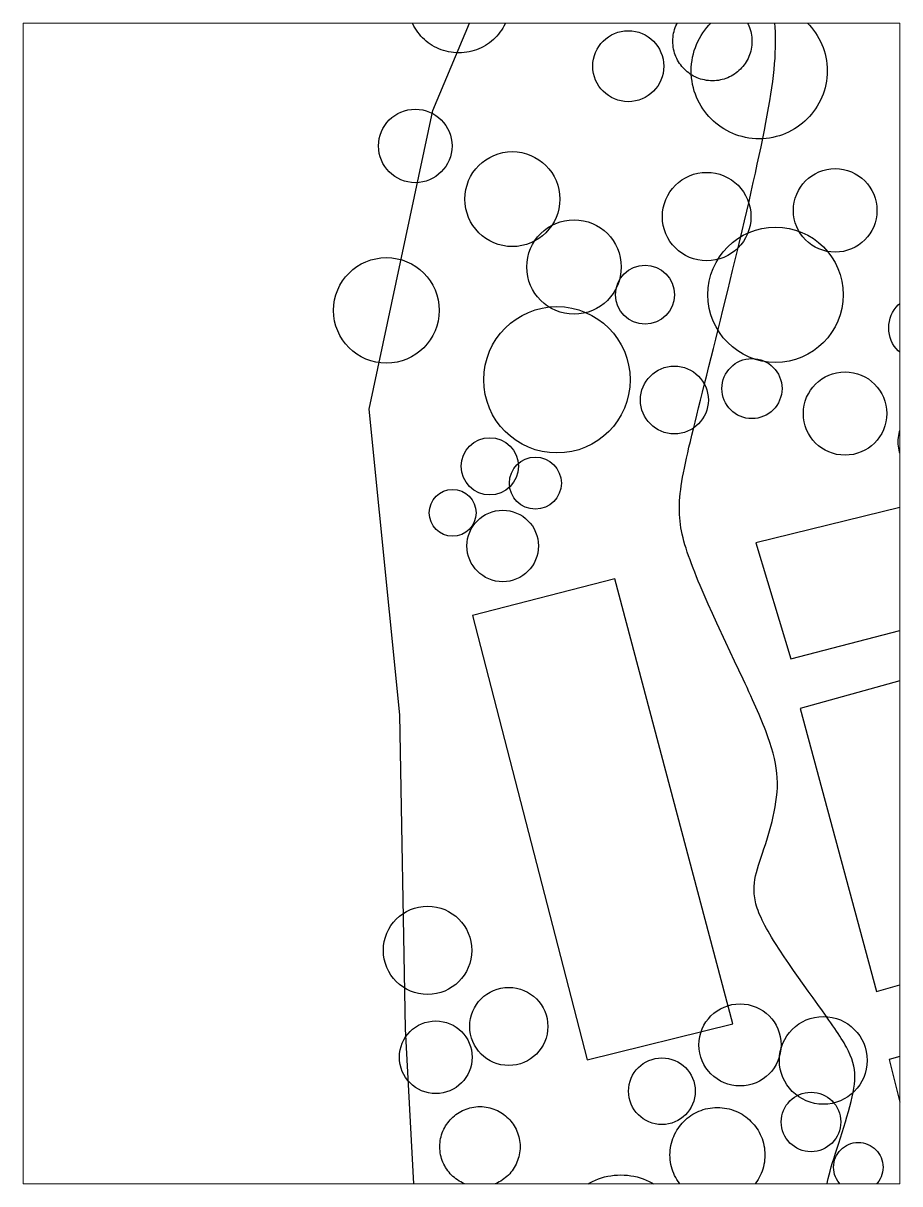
# Paper-space layout 'Page 1' of a CAD drawing. Header units: metres. Extents: x 4 to 200, y -9 to 250.
# The model-space entities are those that its viewports show. They can reach past a viewport. Long polylines and large blocks are cut down to what shows.
import ezdxf

# ---------------------------------------------------------------- set-up
doc = ezdxf.new("R2010")
doc.units = ezdxf.units.M
doc.linetypes.add('1', pattern=[0.002, 0.002])
for name, color, linetype, true_color in [('Buildings$Residential', 55, 'Continuous', 0x919748), ('Site', 225, 'Continuous', 0xb22c80), ('Street', 26, 'Continuous', 0x782a1d), ('Tree$Tree_type_1', 18, 'Continuous', 0x000000)]:
    doc.layers.add(name, color=color, linetype=linetype, true_color=true_color)

msp = doc.modelspace()

# ---------------------------------------------------------------- linework, layer by layer
at = {"layer": 'Buildings$Residential', "linetype": '1'}
for points in [[(239.73, 525.23), (243.35, 513.26), (258.25, 517.14), (255.06, 529.02)], [(210.41, 517.73), (222.27, 471.78), (237.34, 475.49), (225.15, 521.53)], [(244.31, 508.12), (252.19, 478.85), (267.29, 483.05), (259.41, 512.32)], [(253.52, 471.8), (265.02, 425.46), (280.26, 429.99), (268.43, 476.02)]]:
    msp.add_lwpolyline(points, close=True, dxfattribs=at)
at = {"layer": 'Site'}
msp.add_lwpolyline([(205.21, 442.7), (203.49, 474.98), (202.89, 507.46), (199.72, 539.07), (206.32, 569.96), (217.92, 597.66)], dxfattribs=at)
at = {"layer": 'Street'}
msp.add_open_spline([(258.37, 412.1), (251.91, 426.04), (252.97, 440.29), (253.5, 447.52), (247.01, 456.45), (246.7, 458.9), (250.63, 469.53), (249.51, 473.32), (238.66, 487.25), (239.83, 491.61), (242.87, 500.14), (240.37, 507.49), (230.85, 526.43), (232.04, 532.55), (242.7, 574.13), (241.74, 583.27), (228.53, 618.99), (227.74, 625.7), (236.74, 655.89), (251.22, 696.2), (255.87, 713.52), (266.95, 728.26), (358, 794.31), (378.29, 802.85), (395.61, 808.77), (438.85, 821.18), (483.3, 839.27), (505.67, 836.67), (524.14, 845.75), (536.78, 850.93), (546.9, 848.9), (665.04, 841.42), (686.87, 839.29), (693.85, 832.83), (695.65, 827.66), (701.94, 824.99), (710.04, 824.99), (712.1, 818.53), (704.87, 809.66), (704.18, 804.23), (709.09, 801.05), (712.5, 804.84), (715.78, 811.54), (723.79, 814.16), (734.14, 811.29), (736.47, 812.67), (737.67, 816.37), (739.84, 820.99), (743.77, 822.78), (746.75, 822.1)], degree=3, knots=[0, 0, 0, 0, 19.172208, 38.344415, 57.516623, 76.688831, 95.861039, 115.033246, 134.205454, 153.377662, 172.54987, 191.722077, 210.894285, 230.066493, 249.238701, 268.410908, 287.583116, 306.755324, 325.927532, 345.099739, 364.271947, 383.444155, 402.616362, 421.78857, 440.960778, 460.132986, 479.305193, 498.477401, 517.649609, 536.821817, 555.994024, 575.166232, 594.33844, 613.510648, 632.682855, 651.855063, 671.027271, 690.199479, 709.371686, 728.543894, 747.716102, 766.888309, 786.060517, 805.232725, 824.404933, 843.57714, 862.749348, 881.921556, 906.444142, 906.444142, 906.444142, 906.444142], dxfattribs=at)
at = {"layer": 'Tree$Tree_type_1'}
for centre, radius in [((209.01, 581.23), 5.3), ((235.23, 577.13), 4.09), ((240.07, 574.07), 7.03), ((226.53, 574.55), 3.67), ((204.5, 566.3), 3.8), ((214.54, 560.8), 4.91), ((234.64, 558.99), 4.58), ((247.93, 559.63), 4.32), ((220.92, 553.78), 4.88), ((241.76, 550.91), 7), ((201.51, 549.29), 5.46), ((228.26, 550.91), 3.05), ((256.83, 547.48), 3.36), ((219.15, 542.11), 7.57), ((239.32, 541.2), 3.11), ((231.3, 540.02), 3.51), ((248.95, 538.62), 4.31), ((258.78, 535.69), 4.33), ((212.21, 533.16), 2.96), ((216.92, 531.42), 2.69), ((208.36, 528.35), 2.42), ((213.54, 524.92), 3.7), ((205.77, 483.09), 4.57), ((214.17, 475.22), 4.04), ((238.09, 473.31), 4.25), ((206.62, 472.03), 3.76), ((246.7, 471.71), 4.54), ((230.01, 468.52), 3.45), ((245.43, 465.34), 3.08), ((211.19, 462.78), 4.15), ((235.75, 461.93), 4.91), ((250.32, 460.66), 2.56), ((225.76, 453.11), 6.75)]:
    msp.add_circle(centre, radius, dxfattribs=at)

psp = doc.layouts.new('Page 1')

# ---------------------------------------------------------------- viewports
at = {"layer": 'Street', "lineweight": -3, "view_target_point": (209.28, 518.97)}
psp.add_viewport(center=(101.6, 120.65), size=(195.9, 259.4), view_center_point=(0, 0), view_height=120.052, dxfattribs=at)

doc.saveas('drawing.dxf')
